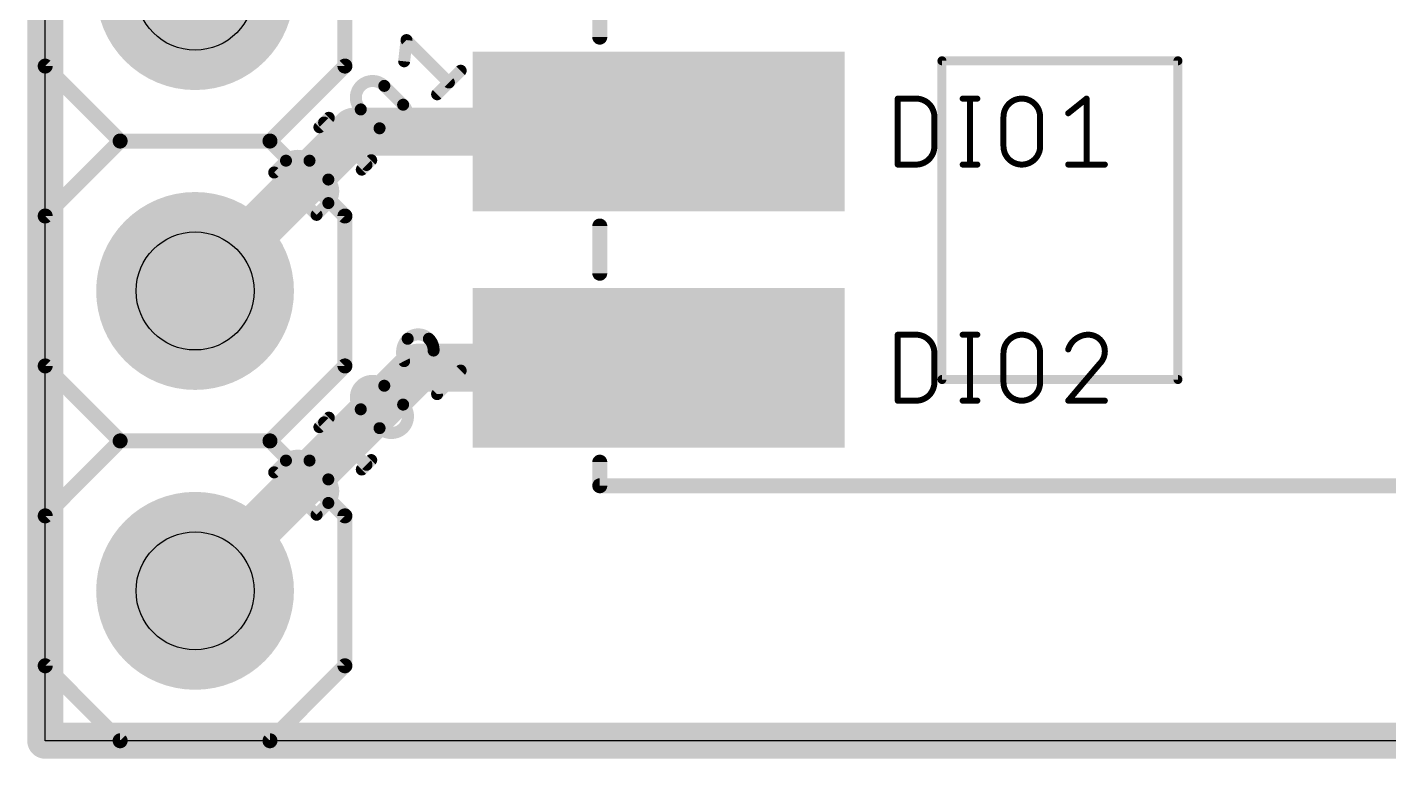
# Model space of a CAD drawing. Extents: x 37.9 to 63.7, y 29.1 to 56.
# Drawn here: x 37.95 to 49.49, y 29.06 to 35.25 of the extents above; entities that cross this region are included whole.
import ezdxf

# ---------------------------------------------------------------- set-up
doc = ezdxf.new("R2010")
doc.units = 0
for name, color, linetype in [('1', 12, 'CONTINUOUS'), ('16', 132, 'CONTINUOUS'), ('17', 122, 'CONTINUOUS'), ('20', 31, 'CONTINUOUS'), ('21', 251, 'CONTINUOUS'), ('22', 251, 'CONTINUOUS'), ('29', 251, 'CONTINUOUS'), ('30', 251, 'CONTINUOUS'), ('31', 251, 'CONTINUOUS'), ('44', 251, 'CONTINUOUS'), ('51', 251, 'CONTINUOUS')]:
    doc.layers.add(name, color=color, linetype=linetype)

# ---------------------------------------------------------------- blocks, each defined once
blk = doc.blocks.new('RECT')
blk.add_solid([(-0.5, -0.5), (0.5, -0.5), (-0.5, 0.5), (0.5, 0.5)])
blk = doc.blocks.new('ROUNDP')
at = {"const_width": 0.5}
blk.add_lwpolyline([(0, -0.25, 1), (0, 0.25, 1), (0, -0.25)], format="xyb", dxfattribs=at)

msp = doc.modelspace()

# ---------------------------------------------------------------- linework, layer by layer
at = {"layer": '1'}
for points, const_width in [([(38.1, 29.21), (38.1, 49.53)], 0.3048), ([(40.72, 34.37), (39.37, 33.02)], 0.4064), ([(42.164, 34.37), (40.72, 34.37)], 0.4064), ([(43.3, 34.37), (42.164, 34.37)], 0.3048), ([(39.37, 30.48), (41.26, 32.37)], 0.4064), ([(41.26, 32.37), (43.3, 32.37)], 0.4064), ([(41.91, 29.21), (38.1, 29.21)], 0.3048), ([(59.69, 29.21), (41.91, 29.21)], 0.3048)]:
    msp.add_lwpolyline(points, dxfattribs=dict(at, const_width=const_width))
for points, const_width in [([(40.72, 34.4716, 1), (40.72, 34.2684)], 0.2032), ([(40.7918, 34.2982, 1), (40.6482, 34.4418)], 0.2032), ([(42.164, 34.4462, 1), (42.164, 34.2938)], 0.1524), ([(42.164, 34.2684, 1), (42.164, 34.4716)], 0.2032), ([(43.3, 34.2938, 1), (43.3, 34.4462)], 0.1524), ([(39.2982, 33.0918, 1), (39.4418, 32.9482)], 0.2032), ([(41.26, 32.4716, 1), (41.26, 32.2684)], 0.2032), ([(41.3318, 32.2982, 1), (41.1882, 32.4418)], 0.2032), ([(43.3, 32.2684, 1), (43.3, 32.4716)], 0.2032), ([(39.2982, 30.5518, 1), (39.4418, 30.4082)], 0.2032), ([(38.1, 29.2862, 1), (38.1, 29.1338)], 0.1524), ([(41.91, 29.2862, 1), (41.91, 29.1338)], 0.1524), ([(41.91, 29.1338, 1), (41.91, 29.2862)], 0.1524), ([(38.0238, 29.21, 1), (38.1762, 29.21)], 0.1524)]:
    msp.add_lwpolyline(points, format="xyb", dxfattribs=dict(at, const_width=const_width))
at = {"layer": '16', "const_width": 0.3048}
for points in [[(38.1, 29.21), (38.1, 49.53)], [(41.91, 29.21), (38.1, 29.21)], [(59.69, 29.21), (41.91, 29.21)]]:
    msp.add_lwpolyline(points, dxfattribs=at)
at = {"layer": '16', "const_width": 0.1524}
for points in [[(38.1, 29.2862, 1), (38.1, 29.1338)], [(41.91, 29.2862, 1), (41.91, 29.1338)], [(41.91, 29.1338, 1), (41.91, 29.2862)], [(38.0238, 29.21, 1), (38.1762, 29.21)]]:
    msp.add_lwpolyline(points, format="xyb", dxfattribs=at)
at = {"layer": '20'}
for p, q in [((38.1, 29.21), (38.1, 49.53)), ((63.5, 29.21), (38.1, 29.21))]:
    msp.add_line(p, q, dxfattribs=at)
at = {"layer": '21'}
for points, const_width in [([(42.8, 35.17), (42.8, 35.57)], 0.127), ([(41.1421, 34.9655), (41.162, 35.1451)], 0.1016), ([(41.162, 35.1451), (41.5213, 34.7859)], 0.1016), ([(45.7, 32.27), (45.7, 34.97)], 0.0762), ([(45.7, 34.97), (47.7, 34.97)], 0.0762), ([(47.7, 34.97), (47.7, 32.27)], 0.0762), ([(41.4215, 34.6861), (41.621, 34.8857)], 0.1016), ([(40.9737, 34.7572), (41.1333, 34.5975)], 0.1016), ([(40.4238, 34.4069), (40.5037, 34.4867)], 0.1016), ([(40.9338, 34.398), (40.7741, 34.5576)], 0.1016), ([(40.4638, 34.4468), (40.823, 34.0876)], 0.1016), ([(40.0407, 34.0237), (40.1405, 34.1235)], 0.1016), ([(40.34, 34.1235), (40.4997, 33.9639)], 0.1016), ([(40.7831, 34.0477), (40.8629, 34.1275)], 0.1016), ([(40.3999, 33.6645), (40.0407, 34.0237)], 0.1016), ([(40.4997, 33.7643), (40.3999, 33.6645)], 0.1016), ([(42.8, 33.17), (42.8, 33.57)], 0.127), ([(41.3915, 32.5153), (41.4215, 32.1461)], 0.1016), ([(41.4215, 32.1461), (41.621, 32.3457)], 0.1016), ([(40.9737, 32.2172), (41.1333, 32.0575)], 0.1016), ([(47.7, 32.27), (45.7, 32.27)], 0.0762), ([(40.4238, 31.8669), (40.5037, 31.9467)], 0.1016), ([(40.9338, 31.858), (40.7741, 32.0176)], 0.1016), ([(40.4638, 31.9068), (40.823, 31.5476)], 0.1016), ([(40.0407, 31.4838), (40.1405, 31.5835)], 0.1016), ([(40.34, 31.5835), (40.4997, 31.4239)], 0.1016), ([(40.7831, 31.5077), (40.8629, 31.5875)], 0.1016), ([(42.8, 31.37), (42.8, 31.57)], 0.127), ([(40.3999, 31.1245), (40.0407, 31.4838)], 0.1016), ([(58.8, 31.37), (42.8, 31.37)], 0.127), ([(40.4997, 31.2243), (40.3999, 31.1245)], 0.1016)]:
    msp.add_lwpolyline(points, dxfattribs=dict(at, const_width=const_width))
for points, const_width in [([(41.18, 35.1631, 1), (41.1441, 35.1271)], 0.0508), ([(41.1873, 35.1423, 1), (41.1368, 35.1479)], 0.0508), ([(42.7683, 35.17, 1), (42.8318, 35.17)], 0.0635), ([(41.1168, 34.9683, 1), (41.1673, 34.9627)], 0.0508), ([(45.7191, 34.97, 1), (45.681, 34.97)], 0.0381), ([(45.7, 34.989, 1), (45.7, 34.9509)], 0.0381), ([(47.7191, 34.97, 1), (47.681, 34.97)], 0.0381), ([(47.7, 34.9509, 1), (47.7, 34.989)], 0.0381), ([(40.9737, 34.7572, 1), (40.7741, 34.5576)], 0.1016), ([(41.639, 34.8677, 1), (41.6031, 34.9036)], 0.0508), ([(40.9916, 34.7751, 1), (40.9557, 34.7392)], 0.0508), ([(40.9557, 34.7392, 1), (40.9916, 34.7751)], 0.0508), ([(41.5033, 34.7679, 1), (41.5392, 34.8039)], 0.0508), ([(40.9338, 34.398, 1), (41.1333, 34.5975)], 0.1016), ([(41.1513, 34.6155, 1), (41.1154, 34.5796)], 0.0508), ([(41.1154, 34.5796, 1), (41.1513, 34.6155)], 0.0508), ([(41.4035, 34.7041, 1), (41.4394, 34.6682)], 0.0508), ([(40.5216, 34.4688, 1), (40.4857, 34.5047)], 0.0508), ([(40.7921, 34.5756, 1), (40.7561, 34.5396)], 0.0508), ([(40.7561, 34.5396, 1), (40.7921, 34.5756)], 0.0508), ([(40.4059, 34.4249, 1), (40.4418, 34.3889)], 0.0508), ([(40.4817, 34.4648, 1), (40.4458, 34.4289)], 0.0508), ([(40.9517, 34.4159, 1), (40.9158, 34.38)], 0.0508), ([(40.9158, 34.38, 1), (40.9517, 34.4159)], 0.0508), ([(40.34, 34.1235, 0.4142), (40.1405, 34.1235)], 0.1016), ([(40.1225, 34.1415, 1), (40.1584, 34.1056)], 0.0508), ([(40.1584, 34.1056, 1), (40.1225, 34.1415)], 0.0508), ([(40.358, 34.1415, 1), (40.3221, 34.1056)], 0.0508), ([(40.3221, 34.1056, 1), (40.358, 34.1415)], 0.0508), ([(40.8808, 34.1096, 1), (40.8449, 34.1455)], 0.0508), ([(40.0586, 34.0417, 1), (40.0227, 34.0058)], 0.0508), ([(40.0227, 34.0417, 1), (40.0586, 34.0058)], 0.0508), ([(40.7651, 34.0657, 1), (40.801, 34.0297)], 0.0508), ([(40.805, 34.0696, 1), (40.8409, 34.1056)], 0.0508), ([(40.4997, 33.7643, 0.4142), (40.4997, 33.9639)], 0.1016), ([(40.5176, 33.9818, 1), (40.4817, 33.9459)], 0.0508), ([(40.4817, 33.9459, 1), (40.5176, 33.9818)], 0.0508), ([(40.5176, 33.7464, 1), (40.4817, 33.7823)], 0.0508), ([(40.3819, 33.6825, 1), (40.4179, 33.6466)], 0.0508), ([(40.3819, 33.6466, 1), (40.4179, 33.6825)], 0.0508), ([(40.4817, 33.7823, 1), (40.5176, 33.7464)], 0.0508), ([(42.8318, 33.57, 1), (42.7683, 33.57)], 0.0635), ([(42.7683, 33.17, 1), (42.8318, 33.17)], 0.0635), ([(41.172, 32.6151, 0.3252), (41.1421, 32.4255)], 0.1016), ([(41.3516, 32.6151, 0.4142), (41.172, 32.6151)], 0.1016), ([(41.1541, 32.633, 1), (41.19, 32.5971)], 0.0508), ([(41.19, 32.5971, 1), (41.1541, 32.633)], 0.0508), ([(41.3915, 32.5153, 0.2053), (41.3516, 32.6151)], 0.1016), ([(41.3696, 32.633, 1), (41.3337, 32.5971)], 0.0508), ([(41.3337, 32.5971, 1), (41.3696, 32.633)], 0.0508), ([(41.4169, 32.5174, 1), (41.3662, 32.5133)], 0.0508), ([(41.3661, 32.5159, 1), (41.4169, 32.5147)], 0.0508), ([(41.1195, 32.414, 1), (41.1647, 32.4371)], 0.0508), ([(41.639, 32.3277, 1), (41.6031, 32.3636)], 0.0508), ([(40.9737, 32.2172, 1), (40.7741, 32.0176)], 0.1016), ([(40.9916, 32.2351, 1), (40.9557, 32.1992)], 0.0508), ([(40.9557, 32.1992, 1), (40.9916, 32.2351)], 0.0508), ([(45.7, 32.2891, 1), (45.7, 32.251)], 0.0381), ([(45.681, 32.27, 1), (45.7191, 32.27)], 0.0381), ([(47.681, 32.27, 1), (47.7191, 32.27)], 0.0381), ([(47.7, 32.251, 1), (47.7, 32.2891)], 0.0381), ([(40.9338, 31.858, 1), (41.1333, 32.0575)], 0.1016), ([(41.1513, 32.0755, 1), (41.1154, 32.0396)], 0.0508), ([(41.1154, 32.0396, 1), (41.1513, 32.0755)], 0.0508), ([(41.4035, 32.1641, 1), (41.4394, 32.1282)], 0.0508), ([(41.3962, 32.1441, 1), (41.4468, 32.1482)], 0.0508), ([(40.5216, 31.9288, 1), (40.4857, 31.9647)], 0.0508), ([(40.7921, 32.0356, 1), (40.7561, 31.9996)], 0.0508), ([(40.7561, 31.9996, 1), (40.7921, 32.0356)], 0.0508), ([(40.4059, 31.8849, 1), (40.4418, 31.8489)], 0.0508), ([(40.4817, 31.9248, 1), (40.4458, 31.8889)], 0.0508), ([(40.9517, 31.8759, 1), (40.9158, 31.84)], 0.0508), ([(40.9158, 31.84, 1), (40.9517, 31.8759)], 0.0508), ([(40.34, 31.5835, 0.4142), (40.1405, 31.5835)], 0.1016), ([(40.1225, 31.6015, 1), (40.1584, 31.5656)], 0.0508), ([(40.1584, 31.5656, 1), (40.1225, 31.6015)], 0.0508), ([(40.358, 31.6015, 1), (40.3221, 31.5656)], 0.0508), ([(40.3221, 31.5656, 1), (40.358, 31.6015)], 0.0508), ([(40.8808, 31.5696, 1), (40.8449, 31.6055)], 0.0508), ([(42.8318, 31.57, 1), (42.7683, 31.57)], 0.0635), ([(40.0586, 31.5017, 1), (40.0227, 31.4658)], 0.0508), ([(40.0227, 31.5017, 1), (40.0586, 31.4658)], 0.0508), ([(40.7651, 31.5257, 1), (40.801, 31.4897)], 0.0508), ([(40.805, 31.5296, 1), (40.8409, 31.5656)], 0.0508), ([(40.4997, 31.2243, 0.4142), (40.4997, 31.4239)], 0.1016), ([(40.5176, 31.4418, 1), (40.4817, 31.4059)], 0.0508), ([(40.4817, 31.4059, 1), (40.5176, 31.4418)], 0.0508), ([(42.8, 31.4017, 1), (42.8, 31.3383)], 0.0635), ([(42.7683, 31.37, 1), (42.8318, 31.37)], 0.0635), ([(40.5176, 31.2064, 1), (40.4817, 31.2423)], 0.0508), ([(40.3819, 31.1425, 1), (40.4179, 31.1066)], 0.0508), ([(40.3819, 31.1066, 1), (40.4179, 31.1425)], 0.0508), ([(40.4817, 31.2423, 1), (40.5176, 31.2064)], 0.0508)]:
    msp.add_lwpolyline(points, format="xyb", dxfattribs=dict(at, const_width=const_width))
at = {"layer": '22', "const_width": 0.127}
for points in [[(38.1, 34.925), (38.1, 36.195)], [(40.64, 36.195), (40.64, 34.925)], [(38.735, 34.29), (38.1, 34.925)], [(40.64, 34.925), (40.005, 34.29)], [(38.735, 34.29), (38.1, 33.655)], [(40.005, 34.29), (38.735, 34.29)], [(40.64, 33.655), (40.005, 34.29)], [(38.1, 32.385), (38.1, 33.655)], [(40.64, 33.655), (40.64, 32.385)], [(38.735, 31.75), (38.1, 32.385)], [(40.64, 32.385), (40.005, 31.75)], [(38.735, 31.75), (38.1, 31.115)], [(40.005, 31.75), (38.735, 31.75)], [(40.64, 31.115), (40.005, 31.75)], [(38.1, 29.845), (38.1, 31.115)], [(40.64, 31.115), (40.64, 29.845)], [(38.735, 29.21), (38.1, 29.845)], [(40.64, 29.845), (40.005, 29.21)], [(40.005, 29.21), (38.735, 29.21)]]:
    msp.add_lwpolyline(points, dxfattribs=at)
at = {"layer": '22', "const_width": 0.0635}
for points in [[(38.1225, 34.9475, 1), (38.0775, 34.9025)], [(40.6625, 34.9025, 1), (40.6175, 34.9475)], [(38.0682, 34.925, 1), (38.1318, 34.925)], [(40.6082, 34.925, 1), (40.6718, 34.925)], [(38.735, 34.3218, 1), (38.735, 34.2582)], [(38.7575, 34.2675, 1), (38.7125, 34.3125)], [(38.7125, 34.2675, 1), (38.7575, 34.3125)], [(40.0275, 34.3125, 1), (39.9825, 34.2675)], [(39.9825, 34.3125, 1), (40.0275, 34.2675)], [(40.005, 34.2582, 1), (40.005, 34.3218)], [(38.1318, 33.655, 1), (38.0682, 33.655)], [(38.0775, 33.6775, 1), (38.1225, 33.6325)], [(40.6718, 33.655, 1), (40.6082, 33.655)], [(40.6175, 33.6325, 1), (40.6625, 33.6775)], [(38.1225, 32.4075, 1), (38.0775, 32.3625)], [(40.6625, 32.3625, 1), (40.6175, 32.4075)], [(38.0682, 32.385, 1), (38.1318, 32.385)], [(40.6082, 32.385, 1), (40.6718, 32.385)], [(38.735, 31.7817, 1), (38.735, 31.7183)], [(38.7575, 31.7275, 1), (38.7125, 31.7725)], [(38.7125, 31.7275, 1), (38.7575, 31.7725)], [(40.0275, 31.7725, 1), (39.9825, 31.7275)], [(39.9825, 31.7725, 1), (40.0275, 31.7275)], [(40.005, 31.7183, 1), (40.005, 31.7817)], [(38.1318, 31.115, 1), (38.0682, 31.115)], [(38.0775, 31.1375, 1), (38.1225, 31.0925)], [(40.6718, 31.115, 1), (40.6082, 31.115)], [(40.6175, 31.0925, 1), (40.6625, 31.1375)], [(38.1225, 29.8675, 1), (38.0775, 29.8225)], [(40.6625, 29.8225, 1), (40.6175, 29.8675)], [(38.0682, 29.845, 1), (38.1318, 29.845)], [(40.6082, 29.845, 1), (40.6718, 29.845)], [(38.735, 29.2417, 1), (38.735, 29.1783)], [(38.7125, 29.1875, 1), (38.7575, 29.2325)], [(39.9825, 29.2325, 1), (40.0275, 29.1875)], [(40.005, 29.1783, 1), (40.005, 29.2417)]]:
    msp.add_lwpolyline(points, format="xyb", dxfattribs=at)
at = {"layer": '44'}
for centre in [(39.37, 35.56), (39.37, 33.02), (39.37, 30.48)]:
    msp.add_circle(centre, 0.5, dxfattribs=at)
at = {"layer": '51', "const_width": 0.0508}
for points in [[(45.3254, 34.0906), (45.3254, 34.6494)], [(45.3254, 34.6494), (45.4806, 34.6494)], [(45.8757, 34.6494), (45.9999, 34.6494)], [(45.9378, 34.6494), (45.9378, 34.0906)], [(46.7701, 34.5252), (46.9254, 34.6494)], [(46.9254, 34.6494), (46.9254, 34.0906)], [(45.6358, 34.4942), (45.6358, 34.2458)], [(46.2215, 34.2458), (46.2215, 34.4942)], [(46.532, 34.4942), (46.532, 34.2458)], [(45.4806, 34.0906), (45.3254, 34.0906)], [(45.8757, 34.0906), (45.9999, 34.0906)], [(46.7701, 34.0906), (47.0806, 34.0906)], [(45.3254, 32.0906), (45.3254, 32.6494)], [(45.3254, 32.6494), (45.4806, 32.6494)], [(45.8757, 32.6494), (45.9999, 32.6494)], [(45.9378, 32.6494), (45.9378, 32.0906)], [(45.6358, 32.4942), (45.6358, 32.2458)], [(46.2215, 32.2458), (46.2215, 32.4942)], [(46.532, 32.4942), (46.532, 32.2458)], [(47.034, 32.401), (46.7701, 32.0906)], [(45.4806, 32.0906), (45.3254, 32.0906)], [(45.8757, 32.0906), (45.9999, 32.0906)], [(46.7701, 32.0906), (47.0806, 32.0906)]]:
    msp.add_lwpolyline(points, dxfattribs=at)
at = {"layer": '51'}
for points, const_width in [([(45.3381, 34.6494, 1), (45.3127, 34.6494)], 0.0254), ([(45.3254, 34.6621, 1), (45.3254, 34.6367)], 0.0254), ([(45.6358, 34.4942, 0.4142), (45.4806, 34.6494)], 0.0508), ([(45.4806, 34.6621, 1), (45.4806, 34.6367)], 0.0254), ([(45.4806, 34.6367, 1), (45.4806, 34.6621)], 0.0254), ([(45.8757, 34.6621, 1), (45.8757, 34.6367)], 0.0254), ([(45.9505, 34.6494, 1), (45.9251, 34.6494)], 0.0254), ([(45.9999, 34.6367, 1), (45.9999, 34.6621)], 0.0254), ([(46.532, 34.4942, 1), (46.2215, 34.4942)], 0.0508), ([(46.9381, 34.6494, 1), (46.9127, 34.6494)], 0.0254), ([(46.9333, 34.6395, 1), (46.9174, 34.6593)], 0.0254), ([(45.6485, 34.4942, 1), (45.6231, 34.4942)], 0.0254), ([(45.6231, 34.4942, 1), (45.6485, 34.4942)], 0.0254), ([(46.2342, 34.4942, 1), (46.2088, 34.4942)], 0.0254), ([(46.2088, 34.4942, 1), (46.2342, 34.4942)], 0.0254), ([(46.5447, 34.4942, 1), (46.5192, 34.4942)], 0.0254), ([(46.5192, 34.4942, 1), (46.5447, 34.4942)], 0.0254), ([(46.7622, 34.5351, 1), (46.7781, 34.5153)], 0.0254), ([(45.4806, 34.0906, 0.4142), (45.6358, 34.2458)], 0.0508), ([(45.6485, 34.2458, 1), (45.6231, 34.2458)], 0.0254), ([(45.6231, 34.2458, 1), (45.6485, 34.2458)], 0.0254), ([(46.2215, 34.2458, 1), (46.532, 34.2458)], 0.0508), ([(46.2342, 34.2458, 1), (46.2088, 34.2458)], 0.0254), ([(46.2088, 34.2458, 1), (46.2342, 34.2458)], 0.0254), ([(46.5447, 34.2458, 1), (46.5192, 34.2458)], 0.0254), ([(46.5192, 34.2458, 1), (46.5447, 34.2458)], 0.0254), ([(45.3254, 34.1033, 1), (45.3254, 34.0779)], 0.0254), ([(45.3127, 34.0906, 1), (45.3381, 34.0906)], 0.0254), ([(45.4806, 34.1033, 1), (45.4806, 34.0779)], 0.0254), ([(45.4806, 34.0779, 1), (45.4806, 34.1033)], 0.0254), ([(45.8757, 34.1033, 1), (45.8757, 34.0779)], 0.0254), ([(45.9251, 34.0906, 1), (45.9505, 34.0906)], 0.0254), ([(45.9999, 34.0779, 1), (45.9999, 34.1033)], 0.0254), ([(46.7701, 34.1033, 1), (46.7701, 34.0779)], 0.0254), ([(46.9127, 34.0906, 1), (46.9381, 34.0906)], 0.0254), ([(47.0806, 34.0779, 1), (47.0806, 34.1033)], 0.0254), ([(45.3381, 32.6494, 1), (45.3127, 32.6494)], 0.0254), ([(45.3254, 32.6621, 1), (45.3254, 32.6367)], 0.0254), ([(45.6358, 32.4942, 0.4142), (45.4806, 32.6494)], 0.0508), ([(45.4806, 32.6621, 1), (45.4806, 32.6367)], 0.0254), ([(45.4806, 32.6367, 1), (45.4806, 32.6621)], 0.0254), ([(45.8757, 32.6621, 1), (45.8757, 32.6367)], 0.0254), ([(45.9505, 32.6494, 1), (45.9251, 32.6494)], 0.0254), ([(45.9999, 32.6367, 1), (45.9999, 32.6621)], 0.0254), ([(46.532, 32.4942, 1), (46.2215, 32.4942)], 0.0508), ([(46.9409, 32.6494, 0.3252), (46.7701, 32.5252)], 0.0508), ([(47.0806, 32.5097, 0.4142), (46.9409, 32.6494)], 0.0508), ([(46.9409, 32.6621, 1), (46.9409, 32.6367)], 0.0254), ([(46.9409, 32.6367, 1), (46.9409, 32.6621)], 0.0254), ([(46.7581, 32.5291, 1), (46.7822, 32.5213)], 0.0254), ([(45.6485, 32.4942, 1), (45.6231, 32.4942)], 0.0254), ([(45.6231, 32.4942, 1), (45.6485, 32.4942)], 0.0254), ([(46.2342, 32.4942, 1), (46.2088, 32.4942)], 0.0254), ([(46.2088, 32.4942, 1), (46.2342, 32.4942)], 0.0254), ([(46.5447, 32.4942, 1), (46.5192, 32.4942)], 0.0254), ([(46.5192, 32.4942, 1), (46.5447, 32.4942)], 0.0254), ([(47.034, 32.401, 0.2053), (47.0806, 32.5097)], 0.0508), ([(47.0437, 32.3928, 1), (47.0243, 32.4093)], 0.0254), ([(47.0933, 32.5097, 1), (47.0679, 32.5097)], 0.0254), ([(47.0679, 32.5097, 1), (47.0933, 32.5097)], 0.0254), ([(47.0253, 32.4102, 1), (47.0428, 32.3918)], 0.0254), ([(45.4806, 32.0906, 0.4142), (45.6358, 32.2458)], 0.0508), ([(45.6485, 32.2458, 1), (45.6231, 32.2458)], 0.0254), ([(45.6231, 32.2458, 1), (45.6485, 32.2458)], 0.0254), ([(46.2215, 32.2458, 1), (46.532, 32.2458)], 0.0508), ([(46.2342, 32.2458, 1), (46.2088, 32.2458)], 0.0254), ([(46.2088, 32.2458, 1), (46.2342, 32.2458)], 0.0254), ([(46.5447, 32.2458, 1), (46.5192, 32.2458)], 0.0254), ([(46.5192, 32.2458, 1), (46.5447, 32.2458)], 0.0254), ([(45.3254, 32.1033, 1), (45.3254, 32.0779)], 0.0254), ([(45.3127, 32.0906, 1), (45.3381, 32.0906)], 0.0254), ([(45.4806, 32.1033, 1), (45.4806, 32.0779)], 0.0254), ([(45.4806, 32.0779, 1), (45.4806, 32.1033)], 0.0254), ([(45.8757, 32.1033, 1), (45.8757, 32.0779)], 0.0254), ([(45.9251, 32.0906, 1), (45.9505, 32.0906)], 0.0254), ([(45.9999, 32.0779, 1), (45.9999, 32.1033)], 0.0254), ([(46.7701, 32.1033, 1), (46.7701, 32.0779)], 0.0254), ([(46.7605, 32.0988, 1), (46.7798, 32.0824)], 0.0254), ([(47.0806, 32.0779, 1), (47.0806, 32.1033)], 0.0254)]:
    msp.add_lwpolyline(points, format="xyb", dxfattribs=dict(at, const_width=const_width))

# ---------------------------------------------------------------- block references
at = {"layer": '1', "xscale": 3, "yscale": 1.2, "rotation": 180}
for p in [(43.3, 34.37), (43.3, 32.37)]:
    msp.add_blockref('RECT', p, dxfattribs=at)
at = {"layer": '17', "xscale": 1.524, "yscale": 1.524}
for p in [(39.37, 35.56), (39.37, 35.56), (39.37, 33.02), (39.37, 33.02), (39.37, 30.48), (39.37, 30.48)]:
    msp.add_blockref('ROUNDP', p, dxfattribs=at)
at = {"layer": '29', "xscale": 1.6764, "yscale": 1.6764}
for p in [(39.37, 35.56), (39.37, 33.02), (39.37, 30.48)]:
    msp.add_blockref('ROUNDP', p, dxfattribs=at)
at = {"layer": '29', "xscale": 3.1524, "yscale": 1.3524, "rotation": 180}
for p in [(43.3, 34.37), (43.3, 32.37)]:
    msp.add_blockref('RECT', p, dxfattribs=at)
at = {"layer": '30', "xscale": 1.6764, "yscale": 1.6764}
for p in [(39.37, 35.56), (39.37, 33.02), (39.37, 30.48)]:
    msp.add_blockref('ROUNDP', p, dxfattribs=at)
at = {"layer": '31', "xscale": 3, "yscale": 1.2, "rotation": 180}
for p in [(43.3, 34.37), (43.3, 32.37)]:
    msp.add_blockref('RECT', p, dxfattribs=at)
at = {"layer": '51', "xscale": 0.508, "yscale": 0.508, "rotation": 270}
for p in [(39.37, 33.02), (39.37, 30.48)]:
    msp.add_blockref('RECT', p, dxfattribs=at)

doc.saveas('drawing.dxf')
